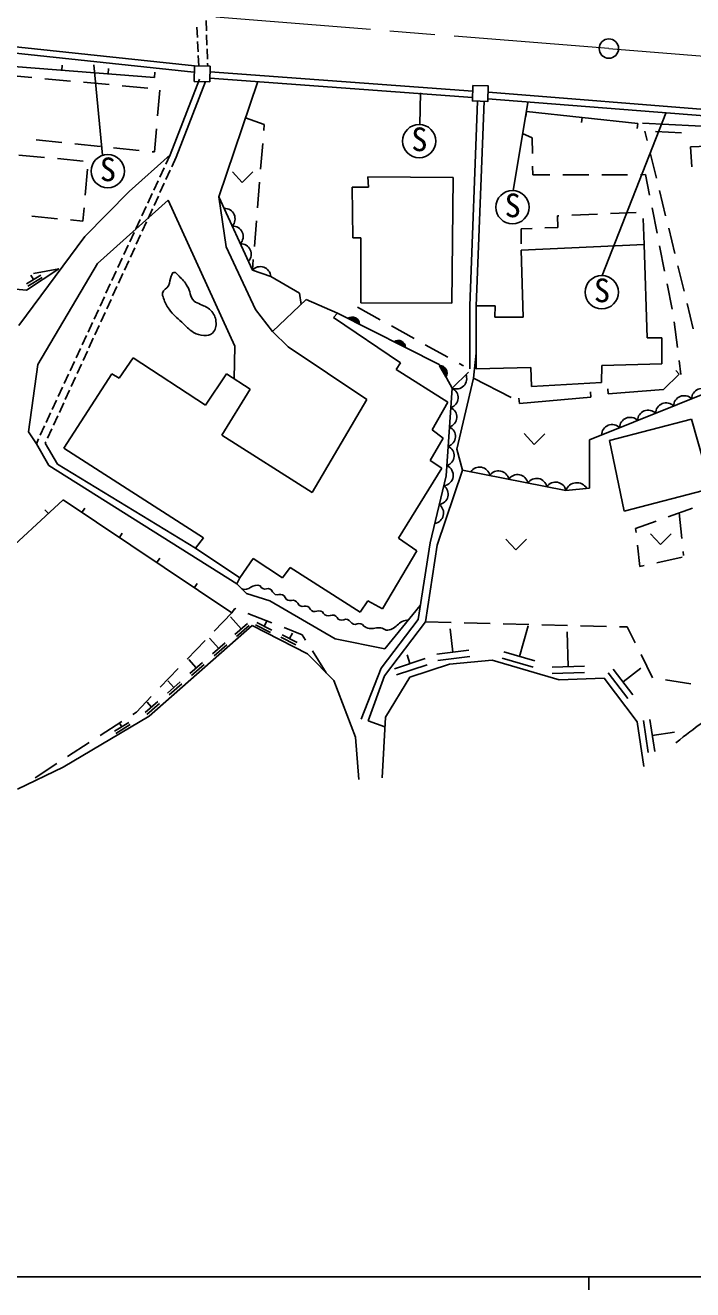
# Model space of a CAD drawing. Units: millimetres, scale not verified. Extents: x 40000 to 680000, y 20000 to 380000.
# Drawn here: x 224410 to 276020, y 204000 to 301834 of the extents above; entities that cross this region are included whole.
import ezdxf
from ezdxf.enums import TextEntityAlignment as Align

# ---------------------------------------------------------------- set-up
doc = ezdxf.new("R2010")
doc.units = ezdxf.units.MM
doc.header["$LTSCALE"] = 1000
doc.linetypes.add('CHAIN', pattern=[18.5, 12, -1.5, 3.5, -1.5])
for name, color, linetype, lineweight in [('M-BGD', 7, 'Continuous', 25), ('M-BMK', 2, 'CHAIN', 13), ('M-BMK-SRVR', 3, 'Continuous', 25), ('M-STR-STRC', 7, 'Continuous', 25), ('M-TTL-BAND', 7, 'Continuous', 25)]:
    doc.layers.add(name, color=color, linetype=linetype, lineweight=lineweight)
doc.styles.add('ＭＳ ゴシック', font='')
doc.styles.get('ＭＳ ゴシック').set_extended_font_data('MS Gothic')

msp = doc.modelspace()

# ---------------------------------------------------------------- hatches: boundary and pattern name
at = {"layer": 'M-BGD'}
for points in [[(250250, 278708, 0.6), (249358, 279161)], [(253816, 276895, 0.6), (252924, 277348)], [(256939, 274622, 0.6), (256451, 275495)]]:
    msp.add_hatch(color=256, dxfattribs=at).paths.add_polyline_path(points)

# ---------------------------------------------------------------- linework, layer by layer
for p, q in [((237719, 300885), (237681, 301684)), ((238393, 302200), (238422, 301400)), ((237444, 298202), (216600, 300416)), ((237497, 298700), (216653, 300913)), ((237771, 299786), (237733, 300585)), ((238432, 301100), (238460, 300301)), ((237824, 298687), (237786, 299486)), ((238471, 300001), (238499, 299202)), ((234398, 297799), (216457, 299206)), ((227222, 298362), (227253, 298760)), ((230810, 298080), (230841, 298479)), ((238510, 298902), (238518, 298671)), ((224927, 297794), (222935, 297976)), ((227914, 297520), (225923, 297703)), ((230902, 297247), (228910, 297429)), ((234398, 297799), (234430, 298197)), ((237885, 297656), (235603, 291803)), ((238351, 297475), (236069, 291621)), ((258989, 296245), (238675, 297747)), ((259026, 296743), (238712, 298245)), ((242392, 297472), (239386, 288553)), ((233889, 296974), (231898, 297156)), ((234639, 294824), (234807, 296817)), ((295194, 293889), (260227, 296648)), ((259391, 295974), (258785, 280135)), ((259890, 295955), (259285, 280116)), ((295155, 293390), (260187, 296149)), ((241447, 294669), (242891, 294146)), ((263158, 295167), (263115, 294769)), ((263158, 295167), (271773, 294236)), ((267466, 294701), (267423, 294304)), ((234404, 292031), (234555, 293828)), ((242891, 294146), (242854, 293684)), ((271773, 294236), (271730, 293838)), ((271773, 294236), (271730, 293838)), ((272141, 294262), (284504, 293621)), ((272500, 292926), (272326, 293638)), ((275147, 293518), (273148, 293603)), ((225254, 292960), (227244, 292758)), ((228238, 292657), (230228, 292455)), ((242772, 292687), (242610, 290694)), ((262868, 293448), (263600, 293117)), ((263600, 293117), (263623, 291920)), ((225893, 291605), (223901, 291789)), ((231223, 292354), (233213, 292152)), ((232448, 288983), (235603, 291803)), ((234208, 292051), (234404, 292031)), ((235603, 291803), (235267, 291077)), ((236069, 291621), (235736, 290894)), ((273212, 290012), (272737, 291955)), ((275846, 292431), (277845, 292501)), ((275955, 290893), (275846, 292431)), ((228880, 291331), (226889, 291514)), ((229044, 288700), (229220, 290692)), ((235141, 290805), (234805, 290079)), ((235612, 290621), (235279, 289893)), ((263642, 290921), (263655, 290251)), ((234679, 289806), (234343, 289080)), ((235154, 289621), (234822, 288893)), ((240420, 290501), (241192, 289671)), ((242008, 290493), (241192, 289671)), ((242529, 289697), (242366, 287704)), ((250950, 289318), (250909, 290095)), ((250909, 290095), (257499, 290054)), ((257499, 290054), (257404, 280344)), ((263655, 290251), (264985, 290255)), ((265985, 290258), (267985, 290263)), ((268985, 290266), (270985, 290272)), ((271985, 290275), (272379, 290276)), ((272379, 290276), (272689, 288699)), ((229009, 285483), (232448, 288983)), ((234217, 288808), (233882, 288082)), ((234697, 288620), (234365, 287892)), ((249681, 289318), (250950, 289318)), ((249726, 285383), (249681, 289318)), ((273925, 287098), (273450, 289041)), ((228864, 286674), (228955, 287704)), ((229992, 283395), (235457, 288308)), ((233756, 287810), (233420, 287084)), ((235457, 288308), (240614, 277009)), ((239386, 288553), (239939, 284685)), ((241973, 282887), (239386, 288553)), ((272882, 287718), (273269, 285756)), ((224918, 287072), (226908, 286871)), ((227903, 286771), (228864, 286674)), ((233294, 286811), (232958, 286085)), ((234240, 287620), (233907, 286892)), ((242285, 286707), (242122, 284713)), ((265667, 287095), (265574, 287091)), ((265574, 287091), (265597, 286186)), ((268664, 287225), (266666, 287138)), ((271661, 287355), (269663, 287268)), ((272256, 284883), (272183, 286882)), ((232832, 285813), (232496, 285087)), ((233782, 286619), (233450, 285892)), ((263596, 286121), (262759, 286095)), ((262759, 286095), (262761, 284932)), ((265597, 286186), (264596, 286153)), ((274638, 284184), (274163, 286127)), ((223913, 278606), (229009, 285483)), ((232370, 284815), (232034, 284089)), ((233325, 285619), (232993, 284891)), ((250363, 285383), (249726, 285383)), ((250363, 280362), (250363, 285383)), ((262762, 284428), (272256, 284883)), ((272256, 284883), (272493, 277642)), ((273462, 284775), (273849, 282812)), ((231908, 283816), (231572, 283090)), ((232868, 284618), (232535, 283891)), ((239939, 284685), (242211, 279834)), ((262905, 279243), (262762, 284428)), ((224495, 281347), (227000, 282998)), ((225035, 282625), (227000, 282998)), ((225387, 275597), (229992, 283395)), ((231446, 282818), (231110, 282092)), ((232411, 283618), (232078, 282890)), ((242041, 283717), (241973, 282887)), ((243397, 282408), (241973, 282887)), ((275351, 281270), (274875, 283213)), ((225605, 282495), (224492, 281823)), ((225708, 282324), (224595, 281652)), ((225048, 282159), (224835, 282512)), ((230984, 281820), (230648, 281094)), ((231953, 282617), (231621, 281890)), ((245607, 281098), (243397, 282408)), ((274041, 281831), (274423, 279868)), ((221465, 281593), (224495, 281347)), ((230522, 280821), (230186, 280095)), ((231496, 281617), (231163, 280889)), ((245747, 280241), (245607, 281098)), ((230060, 279823), (229724, 279097)), ((231039, 280617), (230706, 279889)), ((242211, 279834), (243538, 278148)), ((246130, 280604), (243538, 278148)), ((248559, 279567), (246130, 280604)), ((250096, 280024), (251845, 279053)), ((257404, 280344), (250363, 280362)), ((258785, 280116), (258785, 275259)), ((259285, 275259), (259285, 280116)), ((259285, 280116), (260740, 280116)), ((259285, 280116), (259285, 275259)), ((260740, 280116), (260722, 279243)), ((276063, 278356), (275588, 280298)), ((230581, 279616), (230249, 278889)), ((248231, 279212), (248559, 279567)), ((253417, 275719), (248231, 279212)), ((256403, 275580), (248559, 279567)), ((260722, 279243), (262905, 279243)), ((274587, 278882), (274839, 276898)), ((229598, 278825), (229262, 278099)), ((230124, 278616), (229791, 277888)), ((243538, 278148), (244738, 276947)), ((252719, 278568), (254468, 277597)), ((229136, 277827), (228800, 277100)), ((229667, 277615), (229334, 276888)), ((240614, 277009), (240550, 274487)), ((244738, 276947), (250824, 272881)), ((255342, 277112), (257091, 276142)), ((272493, 277642), (273621, 277660)), ((273621, 277660), (273639, 275641)), ((228674, 276828), (228339, 276102)), ((229209, 276615), (228877, 275887)), ((232758, 276101), (231666, 274518)), ((238352, 272444), (232758, 276101)), ((259285, 276457), (259078, 274519)), ((274964, 275906), (275103, 274810)), ((224650, 270378), (225387, 275597)), ((228213, 275830), (227877, 275104)), ((228752, 275614), (228419, 274887)), ((253089, 275201), (253417, 275719)), ((257073, 272663), (253089, 275201)), ((257427, 273750), (256403, 275580)), ((257427, 273750), (258683, 275005)), ((257965, 275656), (258283, 275480)), ((263505, 275350), (259285, 275259)), ((263542, 273894), (263505, 275350)), ((268982, 275513), (268963, 274185)), ((273639, 275641), (268982, 275513)), ((274982, 274832), (274704, 275120)), ((231093, 274873), (227382, 269115)), ((227751, 274832), (227415, 274106)), ((228295, 274614), (227962, 273886)), ((231666, 274518), (231093, 274873)), ((239963, 274873), (238352, 272444)), ((241791, 273672), (239963, 274873)), ((259078, 274519), (257778, 269026)), ((261971, 273045), (259078, 274519)), ((268963, 274185), (263542, 273894)), ((278714, 274050), (268043, 269765)), ((274982, 274832), (273754, 273645)), ((227289, 273833), (226953, 273107)), ((227837, 273614), (227505, 272886)), ((239608, 270125), (241791, 273672)), ((256963, 266982), (257427, 273750)), ((262619, 272581), (262584, 272979)), ((262619, 272581), (262584, 272979)), ((268145, 273072), (262619, 272581)), ((268145, 273072), (268110, 273470)), ((269496, 273318), (269466, 273716)), ((273754, 273645), (269496, 273318)), ((226827, 272835), (226491, 272109)), ((227380, 272613), (227047, 271886)), ((250824, 272881), (246594, 265676)), ((255873, 270534), (257073, 272663)), ((226365, 271837), (226029, 271111)), ((226923, 271613), (226590, 270885)), ((275927, 271365), (269595, 269710)), ((277437, 265998), (275927, 271365)), ((225264, 269457), (224650, 270378)), ((225903, 270838), (225567, 270112)), ((226465, 270612), (226133, 269885)), ((246594, 265676), (239608, 270125)), ((256719, 269879), (255873, 270534)), ((262985, 270238), (263757, 269408)), ((264573, 270230), (263757, 269408)), ((225441, 269840), (225264, 269457)), ((226241, 267776), (225264, 269457)), ((226008, 269612), (225955, 269495)), ((225955, 269495), (226901, 267885)), ((227382, 269115), (238189, 262183)), ((255709, 268160), (256719, 269879)), ((268043, 269765), (268043, 266027)), ((269595, 269710), (270723, 264252)), ((256610, 267559), (255709, 268160)), ((257778, 269026), (258219, 267418)), ((240760, 258607), (226241, 267776)), ((226901, 267885), (237561, 261365)), ((253280, 262156), (256610, 267559)), ((258219, 267418), (256250, 261616)), ((266215, 265835), (258219, 267418)), ((255708, 261797), (256963, 266982)), ((268043, 266027), (266215, 265835)), ((270723, 264252), (277437, 265998)), ((227331, 265104), (217138, 255689)), ((226198, 264058), (225927, 264351)), ((240389, 256384), (227331, 265104)), ((228782, 264135), (229004, 264468)), ((276015, 264484), (274132, 263811)), ((273190, 263474), (271603, 262906)), ((274974, 264112), (275177, 262122)), ((231684, 262197), (231906, 262530)), ((271603, 262906), (271638, 262593)), ((272761, 262498), (273533, 261668)), ((274349, 262490), (273533, 261668)), ((238189, 262183), (237561, 261365)), ((237561, 261365), (241000, 259072)), ((254699, 261174), (253280, 262156)), ((254787, 255850), (255708, 261797)), ((256250, 261616), (255353, 255672)), ((261573, 262071), (262345, 261242)), ((263161, 262063), (262345, 261242)), ((271749, 261599), (271931, 259958)), ((234585, 260260), (234807, 260592)), ((241000, 259072), (242037, 260573)), ((242037, 260573), (244302, 259072)), ((252025, 256671), (254699, 261174)), ((273247, 260253), (275199, 260691)), ((275279, 261127), (275311, 260814)), ((244302, 259072), (244902, 259891)), ((244902, 259891), (250305, 256425)), ((271931, 259958), (272271, 260035)), ((237487, 258322), (237709, 258655)), ((240760, 258607), (241000, 259072)), ((241524, 257870), (240760, 258607)), ((243325, 257297), (241524, 257870)), ((240389, 256384), (239003, 254942)), ((240389, 256384), (240611, 256717)), ((240690, 256686), (240611, 256717)), ((248374, 254349), (243325, 257297)), ((250305, 256425), (250906, 257298)), ((250906, 257298), (252025, 256671)), ((254954, 256929), (252222, 253585)), ((233992, 248373), (241960, 255386)), ((241101, 255123), (240275, 256074)), ((241592, 255550), (240611, 254697)), ((241723, 255399), (240742, 254546)), ((243484, 255592), (241621, 256322)), ((241960, 255386), (246245, 253203)), ((243372, 254859), (242214, 255449)), ((243463, 255037), (242304, 255627)), ((242884, 255332), (243105, 255767)), ((251921, 252084), (254787, 255850)), ((255353, 255672), (252187, 251497)), ((255353, 255672), (257352, 255623)), ((258352, 255598), (260351, 255548)), ((261351, 255523), (263350, 255474)), ((262617, 252996), (263307, 255378)), ((264350, 255449), (266349, 255399)), ((267349, 255375), (269348, 255325)), ((239366, 253614), (238663, 254422)), ((245337, 253901), (244179, 254491)), ((245428, 254079), (244269, 254669)), ((245828, 254674), (244415, 255228)), ((244848, 254374), (245070, 254809)), ((246085, 254266), (245828, 254674)), ((257480, 253330), (257256, 255130)), ((266397, 252219), (266313, 254901)), ((270348, 255300), (270955, 255285)), ((270955, 255285), (271578, 254040)), ((238310, 254221), (236925, 252779)), ((239856, 254041), (238875, 253188)), ((239987, 253890), (239006, 253037)), ((247683, 251727), (246617, 253420)), ((252222, 253585), (248374, 254349)), ((258720, 253484), (256239, 253176)), ((237630, 252105), (237052, 252770)), ((238121, 252531), (237140, 251678)), ((246245, 253203), (248264, 251129)), ((255339, 252833), (252966, 252049)), ((254153, 252441), (253930, 253115)), ((258782, 252987), (256301, 252680)), ((257208, 252398), (260510, 252698)), ((260510, 252698), (265696, 251197)), ((263679, 252168), (261278, 252863)), ((263818, 252648), (261417, 253343)), ((272025, 253145), (272920, 251356)), ((236232, 252058), (234846, 250616)), ((238252, 252380), (237271, 251527)), ((250393, 248154), (251921, 252084)), ((252187, 251497), (250932, 248004)), ((255496, 252359), (253122, 251574)), ((254152, 251388), (257208, 252398)), ((267647, 252259), (265148, 252180)), ((267663, 251759), (265164, 251680)), ((270993, 249733), (269475, 251719)), ((271390, 250036), (269872, 252023)), ((270631, 251029), (272008, 252081)), ((236385, 251022), (235404, 250169)), ((235895, 250596), (235440, 251118)), ((236516, 250871), (235535, 250018)), ((248264, 251129), (249956, 246763)), ((252269, 248304), (254152, 251388)), ((265696, 251197), (269161, 251306)), ((269161, 251306), (271727, 247949)), ((273906, 251197), (275881, 250881)), ((234153, 249895), (233002, 248697)), ((234649, 249513), (233668, 248660)), ((233002, 248697), (232718, 248513)), ((234781, 249362), (233800, 248509)), ((234159, 249086), (233829, 249466)), ((227333, 244443), (233992, 248373)), ((231879, 247969), (230200, 246881)), ((232421, 247896), (231311, 247219)), ((232525, 247726), (231416, 247048)), ((231866, 247558), (231690, 247847)), ((250932, 248004), (252214, 247540)), ((251996, 243610), (252269, 248304)), ((271727, 247949), (272245, 244483)), ((272587, 245579), (272217, 248051)), ((273081, 245653), (272711, 248125)), ((249956, 246763), (250202, 243488)), ((272896, 246889), (274610, 247145)), ((229361, 246337), (227683, 245249)), ((226844, 244705), (225166, 243617)), ((223799, 242731), (227333, 244443))]:
    msp.add_line(p, q, dxfattribs=at)
for points in [[(237496, 298695), (237468, 297495), (238668, 297467), (238696, 298667)], [(259011, 297176), (258983, 295976), (260183, 295948), (260211, 297148)]]:
    msp.add_lwpolyline(points, close=True, dxfattribs=at)
for points in [[(250250, 278708, 0.6), (249358, 279161)], [(253816, 276895, 0.6), (252924, 277348)], [(256939, 274622, 0.6), (256451, 275495)]]:
    msp.add_lwpolyline(points, format="xyb", close=True, dxfattribs=at)
for centre, radius, start, end in [((239820, 286852), 812, 317.16031, 91.92058), ((240443, 285488), 812, 317.16031, 91.92058), ((241066, 284123), 812, 317.16031, 91.92058), ((242583, 282349), 812, 3.81903, 138.5793), ((257731, 274503), 812, 248.08438, 22.84465), ((257064, 273023), 812, 288.69847, 63.45874), ((275353, 272364), 812, 44.49703, 179.2573), ((276745, 272923), 812, 44.49703, 179.2573), ((256962, 271526), 812, 288.69847, 63.45874), ((272569, 271246), 812, 44.49703, 179.2573), ((273961, 271805), 812, 44.49703, 179.2573), ((271177, 270687), 812, 44.49703, 179.2573), ((256859, 270030), 812, 288.69847, 63.45874), ((269785, 270128), 812, 44.49703, 179.2573), ((256756, 268533), 812, 288.69847, 63.45874), ((256689, 267017), 815, 276.09329, 66.29372), ((259532, 266840), 812, 11.42279, 146.18306), ((261004, 266548), 812, 11.42279, 146.18306), ((256296, 265551), 812, 279.01013, 53.7704), ((262475, 266257), 812, 11.42279, 146.18306), ((263947, 265966), 812, 11.42279, 146.18306), ((265418, 265675), 812, 11.42279, 146.18306), ((267058, 265553), 889, 30.46498, 161.464), ((255943, 264094), 812, 279.01013, 53.7704), ((241408, 258884), 698, 247.52991, 309.64974), ((242298, 257810), 698, 67.52991, 129.64974), ((242937, 258620), 406, 204.08155, 286.27736), ((243165, 257841), 406, 24.08155, 106.27736), ((243907, 258171), 406, 204.08155, 286.27736), ((244135, 257392), 406, 24.08155, 106.27736), ((244878, 257722), 406, 204.08155, 286.27736), ((245105, 256943), 406, 24.08155, 106.27736), ((245848, 257274), 406, 204.08155, 286.27736), ((246076, 256494), 406, 24.08155, 106.27736), ((246801, 256879), 416, 211.87001, 292.98238), ((247127, 256113), 416, 31.87001, 112.98238), ((247835, 256552), 416, 211.87001, 292.98238), ((248161, 255785), 416, 31.87001, 112.98238), ((248869, 256224), 416, 211.87001, 292.98238), ((249195, 255458), 416, 31.87001, 112.98238), ((249903, 255897), 416, 211.87001, 292.98238), ((250228, 255130), 416, 31.87001, 112.98238), ((251184, 256160), 1008, 233.50083, 284.96765), ((252291, 256206), 1183, 270.72024, 318.17358), ((254055, 254628), 1183, 90.72024, 138.17358), ((251705, 254212), 1008, 53.50083, 104.96765)]:
    msp.add_arc(centre, radius, start, end, dxfattribs=at)
for points, knots in [([(239152, 278912), (239124, 279289), (238989, 279506), (238734, 279785), (238500, 280042), (238275, 280074), (237970, 280240), (237775, 280347), (237615, 280335), (237460, 280495), (237114, 280855), (237198, 281236), (236933, 281659), (236726, 281988), (236580, 282158), (236296, 282423), (236155, 282556), (236086, 282747), (235896, 282715), (235760, 282691), (235755, 282548), (235696, 282423), (235565, 282149), (235618, 281947), (235477, 281678), (235346, 281427), (235091, 281388), (235022, 281114), (234986, 280966), (235047, 280875), (235095, 280731), (235217, 280370), (235310, 280169), (235532, 279858), (235850, 279412), (236114, 279232), (236514, 278858), (236856, 278537), (237012, 278299), (237424, 278075), (237710, 277919), (237898, 277841), (238225, 277839), (238490, 277837), (238689, 277835), (238879, 278021), (239140, 278275), (239180, 278549), (239152, 278912)], [0, 0, 0, 0, 1, 1, 1, 2, 2, 2, 3, 3, 3, 4, 4, 4, 5, 5, 5, 6, 6, 6, 7, 7, 7, 8, 8, 8, 9, 9, 9, 10, 10, 10, 11, 11, 11, 12, 12, 12, 13, 13, 13, 14, 14, 14, 15, 15, 15, 16, 16, 16, 16]), ([(274717, 246308), (276384, 247648), (276953, 248037), (278483, 249001), (280946, 250554), (282558, 251011), (285215, 252203), (287750, 253341), (289182, 253966), (291801, 254896), (295087, 256063), (297032, 256393), (300370, 257406), (303015, 258210), (304606, 258385), (307119, 259535), (308874, 260338), (309706, 261096), (311213, 262300), (312419, 263264), (312931, 263992), (314106, 264993), (316047, 266648), (317140, 267598), (319309, 268941), (321089, 270044), (322300, 270256), (324221, 271088), (326576, 272108), (327859, 272771), (330261, 273671), (332002, 274324), (332957, 274828), (334792, 275127), (336412, 275391), (337365, 275405), (338994, 275200), (341104, 274933), (342181, 274277), (344234, 273726), (346421, 273138), (347631, 272728), (349856, 272307), (352420, 271821), (353919, 271976), (356496, 271561), (359996, 270998), (361899, 270380), (365375, 269687), (368311, 269101), (369971, 268854), (372907, 268268), (375207, 267808), (376562, 267785), (378783, 267031), (381182, 266216), (382484, 265540), (384569, 264102), (386625, 262683), (387563, 261595), (389299, 259799), (390892, 258151), (391699, 257142), (393092, 255323), (394540, 253434), (395364, 252352), (396422, 250220), (396935, 249186), (397267, 248597), (397486, 247464), (397623, 246759), (397660, 246463), (397677, 245635)], [0, 0, 0, 0, 1, 1, 1, 2, 2, 2, 3, 3, 3, 4, 4, 4, 5, 5, 5, 6, 6, 6, 7, 7, 7, 8, 8, 8, 9, 9, 9, 10, 10, 10, 11, 11, 11, 12, 12, 12, 13, 13, 13, 14, 14, 14, 15, 15, 15, 16, 16, 16, 17, 17, 17, 18, 18, 18, 19, 19, 19, 20, 20, 20, 21, 21, 21, 22, 22, 22, 23, 23, 23, 24, 24, 24, 24])]:
    msp.add_open_spline(points, degree=3, knots=knots, dxfattribs=at)
at = {"layer": 'M-BMK'}
for q in [(213814, 304464), (464402, 284515)]:
    msp.add_line((269536, 300035), q, dxfattribs=at)
at = {"layer": 'M-BMK-SRVR'}
msp.add_circle((269536, 300035), 750, dxfattribs=at)
at = {"layer": 'M-STR-STRC'}
for p, q in [((229716, 298769), (230387, 291774)), ((254969, 296604), (254910, 294159)), ((263272, 295843), (262126, 289048)), ((273943, 295024), (269030, 282471))]:
    msp.add_line(p, q, dxfattribs=at)
for centre in [(254867, 292871), (230782, 290546), (262083, 287759), (268988, 281182)]:
    msp.add_circle(centre, 1289, dxfattribs=at)
at = {"layer": 'M-TTL-BAND'}
for p, q in [((40000, 205000), (579000, 205000)), ((268000, 205000), (268000, 204000))]:
    msp.add_line(p, q, dxfattribs=at)

# ---------------------------------------------------------------- texts
at = {"layer": 'M-STR-STRC', "style": 'ＭＳ ゴシック'}
for p in [(254263, 291545), (230177, 289220), (261479, 286433), (268383, 279856)]:
    msp.add_text('S', height=1833, dxfattribs=at).set_placement(p, align=Align.BOTTOM_LEFT)

doc.saveas('drawing.dxf')
